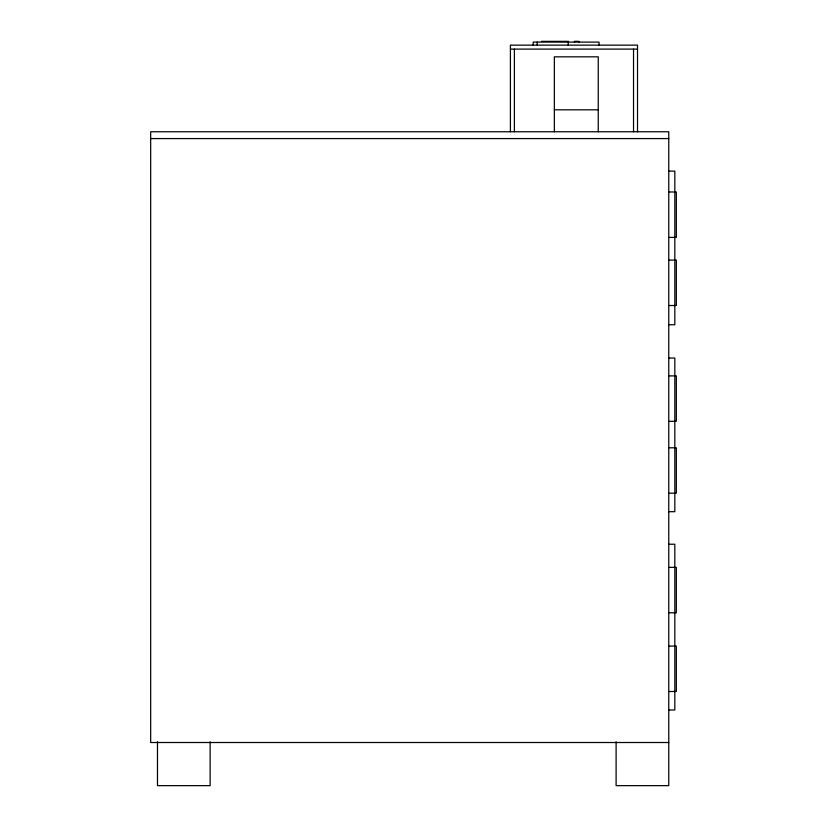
<?xml version="1.0" encoding="UTF-8"?>
<svg xmlns="http://www.w3.org/2000/svg" width="827" height="827" viewBox="0 0 827 827"><rect width="100%" height="100%" fill="white"/><g stroke="black" fill="none" stroke-linecap="round" stroke-linejoin="round"><path stroke-width="1.24" d="M541.344 41.35L568.583 41.35M510.414 49.113L637.514 49.113M554.359 109.815L598.252 109.815M150.669 138.574L668.764 138.574M668.764 171.117L674.822 171.117L674.822 324.753L668.764 324.753M669.198 191.988L676.331 191.988L676.331 237.401L669.198 237.401M669.198 260.102L676.331 260.102L676.331 305.514L669.198 305.514M668.764 358.05L674.822 358.05L674.822 511.686L668.764 511.686M669.198 375.903L676.331 375.903L676.331 421.305L669.198 421.305M669.198 447.8L676.331 447.8L676.331 493.202L669.198 493.202M668.764 544.228L674.822 544.228L674.822 709.969L668.764 709.969M669.198 567.374L676.331 567.374L676.331 612.786L669.198 612.786M669.198 646.083L676.331 646.083L676.331 691.496L669.198 691.496M668.764 742.512L150.669 742.512L150.669 131.762L668.764 131.762L668.764 785.65L616.105 785.65L616.105 741.736M637.514 131.762L637.514 45.134L510.414 45.134L510.414 131.762M633.534 49.113L633.534 131.762M599.037 45.134L599.037 42.105L533.198 42.105L533.198 45.134M598.252 131.762L598.252 56.836L554.359 56.836L554.359 131.762M578.972 42.105L578.972 41.35L574.434 41.35L574.434 42.105M568.242 42.105L568.242 45.134M537.219 42.105L537.219 45.134M514.384 49.113L514.384 131.762M210.13 741.736L210.13 785.65L157.481 785.65L157.481 741.736"/></g></svg>
